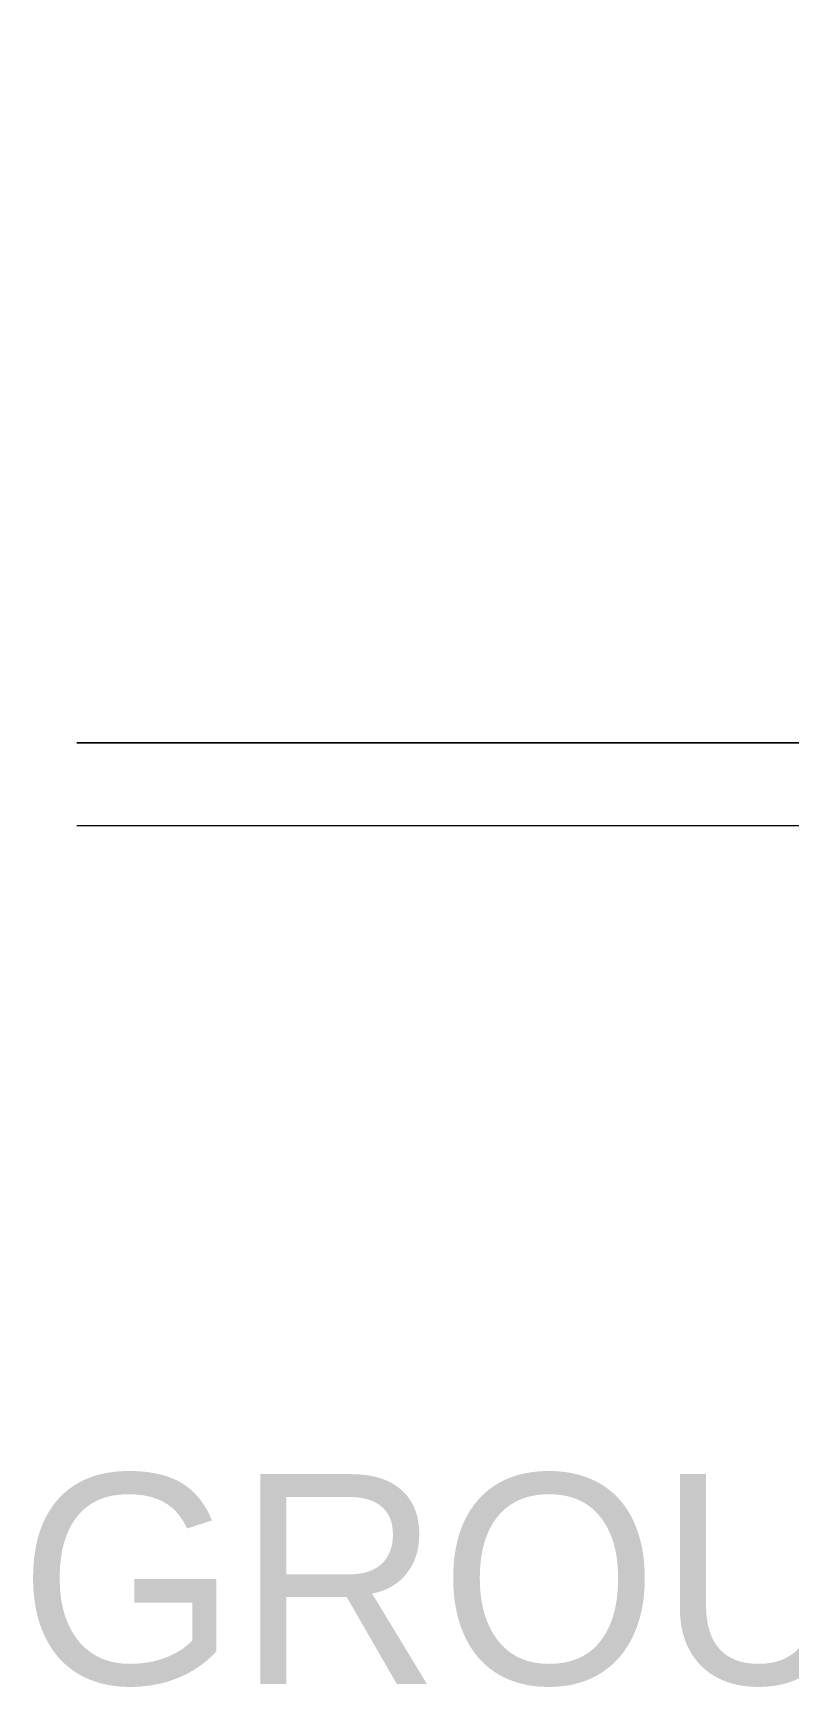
# Model space of a CAD drawing. Header units: millimetres. Extents: x 0 to 71617, y -15450 to 30894.
# Drawn here: x 18428 to 19796, y 10087 to 13083 of the extents above; entities that cross this region are included whole.
import ezdxf

# ---------------------------------------------------------------- set-up
doc = ezdxf.new("R2010")
doc.units = ezdxf.units.MM
for name, color, linetype, lineweight in [('Hatch', 8, 'Continuous', 5), ('LINE-DETAIL-SAKURA', 2, 'Continuous', 30), ('Wall Brick', 5, 'Continuous', 15)]:
    doc.layers.add(name, color=color, linetype=linetype, lineweight=lineweight)
doc.layers.add('TEXT-TITLE-005', color=5, linetype='Continuous')
doc.styles.add('THAI-ENG', font='cordia.shx')

# ---------------------------------------------------------------- blocks, each defined once
blk = doc.blocks.new('2D WALL G.F')
at = {"layer": 'Hatch', "elevation": 0}
for points in [[(2825, -10500), (2825, -11000, -0.414214), (1825, -12000), (-2000, -12000)], [(2675, -10500), (2675, -11000, -0.414214), (1825, -11850), (-2000, -11850)]]:
    blk.add_lwpolyline(points, format="xyb", dxfattribs=at)
blk = doc.blocks.new('FENCE1')
at = {"layer": 'Hatch', "elevation": -7.9}
for points in [[(4825, -100), (4825, -600, -0.414214), (3825, -1600), (0, -1600)], [(4675, -100), (4675, -600, -0.414214), (3825, -1450), (0, -1450)]]:
    blk.add_lwpolyline(points, format="xyb", dxfattribs=at)

msp = doc.modelspace()

# ---------------------------------------------------------------- block references
at = {"layer": 'LINE-DETAIL-SAKURA'}
msp.add_blockref('FENCE1', (18506.5, 13247.1, 15.9), dxfattribs=at)
at = {"layer": 'Wall Brick', "color": 1}
msp.add_blockref('2D WALL G.F', (20506.5, 23646.7, 0), dxfattribs=at)

# ---------------------------------------------------------------- texts
at = {"layer": 'TEXT-TITLE-005', "style": 'THAI-ENG'}
msp.add_text('GROUND FLOOR PLAN', height=380, dxfattribs=at).set_placement((18402, 10092.7))

doc.saveas('drawing.dxf')
